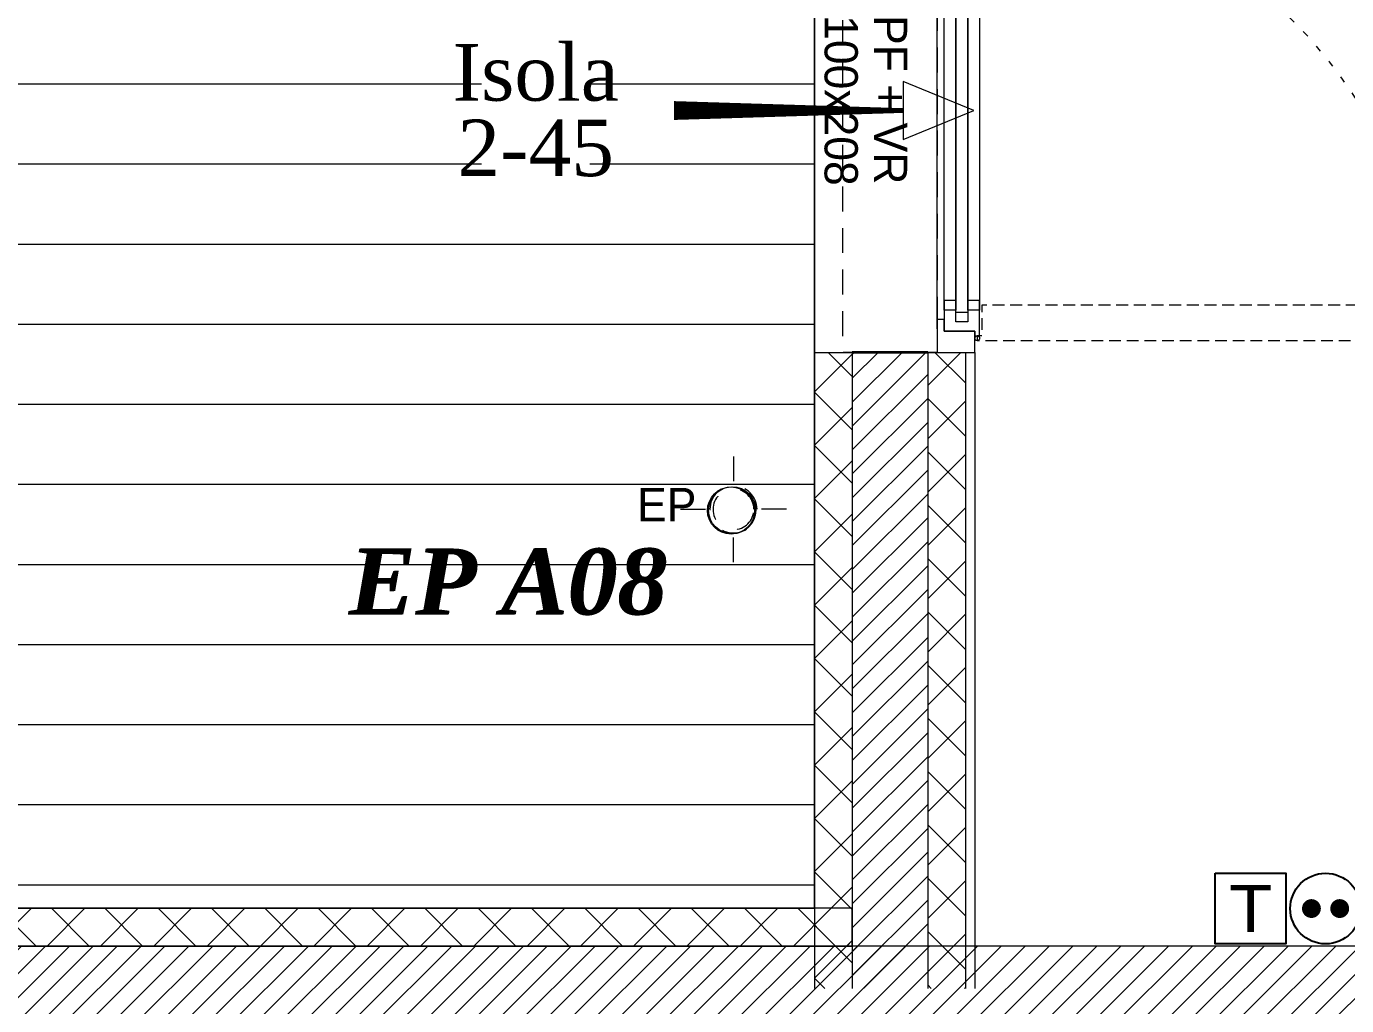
# Model space of a CAD drawing. Header units: centimetres. Extents: x 2666 to 9670, y 1889 to 5633.
# Drawn here: x 3345.6 to 3625.8, y 3529.7 to 3737.6 of the extents above; entities that cross this region are included whole.
import ezdxf

# ---------------------------------------------------------------- set-up
doc = ezdxf.new("R2010")
doc.units = ezdxf.units.CM
doc.header["$LTSCALE"] = 12.7
for name, pattern in [('Style de ligne -11', [0.694444, 0.41656, -0.277884]), ('Style de ligne -12', [0.328084, 0.109361, -0.218723]), ('Style de ligne -13', [0.295276, 0.19685, -0.098425]), ('VW-01', [0.83312, 0.41656, -0.41656])]:
    doc.linetypes.add(name, pattern=pattern)
for name, color, linetype, lineweight in [('B amÈnagement intÈrieur', 7, 'Continuous', 5), ('B aménagement intérieur', 7, 'Continuous', 5), ('B GÈnÈral', 7, 'Continuous', 5), ('B Général', 7, 'Continuous', 5), ('C ANNOTATIONS-prestations', 7, 'Continuous', 5), ('Général', 7, 'Continuous', 5), ('prlm-ELEC-CFA', 1, 'Continuous', 25), ('prlm-ELEC-CFO', 1, 'Continuous', 25)]:
    doc.layers.add(name, color=color, linetype=linetype, lineweight=lineweight)
doc.layers.add('prlm-EAU-EPEXT', color=7, linetype='Continuous', lineweight=18, true_color=0x4c8599)
doc.layers.add('prlm-VMC', color=93, linetype='Continuous')
doc.styles.add('Eurostile', font='')
doc.styles.add('Eurostile (bold)', font='')
doc.styles.add('prlm-eau-ep', font='timesbi.ttf', dxfattribs={"height": 18})
doc.styles.add('prlm-vmc', font='pala.ttf', dxfattribs={"height": 14})
doc.styles.add('Times New Roman (bold italic)', font='timesbi.ttf')
doc.styles.get('Eurostile').set_extended_font_data('Eurostile')
doc.styles.get('Eurostile (bold)').set_extended_font_data('Eurostile', bold=True)
pattern_1 = [(-45, (0, 0), (5.656854, 5.656854), []), (45, (0, 0), (5.656854, -5.656854), [])]
pattern_2 = [(45, (0, 0), (2.4253472, -2.6458333), [])]

# ---------------------------------------------------------------- blocks, each defined once
blk = doc.blocks.new('PF 100.208 + VR')
at = {"layer": 'B Général', "color": 7, "linetype": 'Continuous', "lineweight": 13}
for p, q in [((-50, 7), (-50, 17)), ((50, 7), (50, 17))]:
    blk.add_line(p, q, dxfattribs=at)
at = {"layer": 'B Général'}
blk.add_line((45, 9), (-45, 9), dxfattribs=at)
at = {"layer": 'B Général', "color": 7, "linetype": 'Continuous', "lineweight": 35}
for p, q in [((-50, 7), (-50, -9)), ((50, 7), (50, -9))]:
    blk.add_line(p, q, dxfattribs=at)
at = {"layer": 'B Général', "color": 7, "linetype": 'Style de ligne -13', "lineweight": 5, "flags": 128}
blk.add_lwpolyline([(47.5, 113.27), (46.5, 113.27), (46.5, 112.27), (40, 112.27), (40, 18.5), (46.5, 18.5), (46.5, 17.5), (47.5, 17.5)], close=True, dxfattribs=at)
at = {"layer": 'B Général', "lineweight": 5, "flags": 128}
for points in [[(-43, 10.5), (-43, 9), (-50, 9), (-50, 17), (-45.5, 17), (-45.5, 10.5)], [(-41, 18), (41, 18), (41, 15.5), (-41, 15.5)], [(43, 10.5), (43, 9), (50, 9), (50, 17), (45.5, 17), (45.5, 10.5)], [(-43.5, 15.5), (43.5, 15.5), (43.5, 13), (-43.5, 13)], [(-41, 13), (41, 13), (41, 10.5), (-41, 10.5)]]:
    blk.add_lwpolyline(points, close=True, dxfattribs=at)
at = {"layer": 'B Général', "color": 7, "linetype": 'Continuous', "lineweight": 5, "flags": 128}
for points in [[(-39, 15.5), (-41.5, 15.5), (-41.5, 13), (-39, 13), (-39, 10.5), (-45.5, 10.5), (-45.5, 17), (-46.5, 17), (-46.5, 18), (-39, 18)], [(39, 15.5), (41.5, 15.5), (41.5, 13), (39, 13), (39, 10.5), (45.5, 10.5), (45.5, 17), (46.5, 17), (46.5, 18), (39, 18)]]:
    blk.add_lwpolyline(points, close=True, dxfattribs=at)
at = {"layer": 'B Général', "color": 7, "linetype": 'Style de ligne -11', "lineweight": 5, "flags": 128}
blk.add_lwpolyline([(-50, 9), (50, 9), (50, -11), (-50, -11)], close=True, dxfattribs=at)
at = {"layer": 'B Général', "lineweight": 13, "flags": 128}
blk.add_lwpolyline([(-50, -9), (-50, -17), (50, -17), (50, -9)], dxfattribs=at)
at = {"layer": 'B Général'}
blk.add_circle((47, 17.5), 0.5, dxfattribs=at)
at = {"layer": 'B Général', "color": 7, "linetype": 'Style de ligne -12', "lineweight": 5}
blk.add_arc((48.78, 15.78), 97.5, 90.8973, 179.2823, dxfattribs=at)
at = {"layer": 'B Général', "insert": (-21.61, 2.65), "char_height": 7.059, "attachment_point": 1, "rotation": 360, "line_spacing_factor": 0.894142, "style": 'Eurostile'}
blk.add_mtext('PF + VR', dxfattribs=at)
at = {"layer": 'C ANNOTATIONS-prestations', "attachment_point": 1, "rotation": 360, "line_spacing_factor": 0.894142}
for s, insert, char_height, style in [('4', (-41.15, -4.77), 9.41, 'Eurostile (bold)'), ('100x208', (-21.61, -7.83), 7.059, 'Eurostile')]:
    blk.add_mtext(s, dxfattribs=dict(at, insert=insert, char_height=char_height, style=style))
blk = doc.blocks.new('Groupe-29-1')
at = {"layer": 'B Général', "color": 7, "linetype": 'VW-01', "lineweight": 5}
for p, q in [((3495.69, 3646.34), (3495.69, 3638.84)), ((3484.44, 3635.09), (3491.94, 3635.09)), ((3506.94, 3635.09), (3499.44, 3635.09)), ((3495.69, 3623.84), (3495.69, 3631.34))]:
    blk.add_line(p, q, dxfattribs=at)
at = {"layer": 'B Général', "color": 7, "linetype": 'VW-01', "lineweight": 5, "flags": 128}
for points in [[(3500.69, 3635.09, 1), (3490.69, 3635.09, 1)], [(3500.02, 3635.09, 1), (3491.36, 3635.09, 1)]]:
    blk.add_lwpolyline(points, format="xyb", close=True, dxfattribs=at)
at = {"layer": 'C ANNOTATIONS-prestations', "insert": (3475.23, 3639.63), "char_height": 7.059, "attachment_point": 1, "line_spacing_factor": 0.894142, "style": 'Eurostile'}
blk.add_mtext('EP', dxfattribs=at)
blk = doc.blocks.new('xi.epext')
at = {"layer": 'prlm-EAU-EPEXT', "color": 7, "linetype": 'Continuous', "lineweight": 18}
blk.add_circle((0, 0), 5, dxfattribs=at)
blk = doc.blocks.new('Groupe-30-1')
at = {"layer": 'prlm-EAU-EPEXT'}
blk.add_blockref('xi.epext', (3495.42, 3634.89), dxfattribs=at)
at = {"layer": 'prlm-EAU-EPEXT', "insert": (3414.24, 3626.78), "char_height": 13.989, "width": 86.1947, "attachment_point": 1, "line_spacing_factor": 1.004802, "style": 'Times New Roman (bold italic)'}
blk.add_mtext('EP A08', dxfattribs=at)
blk = doc.blocks.new('xi.EA')
at = {"layer": 'prlm-VMC', "color": 0, "linetype": 'ByBlock', "lineweight": 5, "flags": 128}
blk.add_lwpolyline([(-6.17, -15), (6.17, -15), (0, 0)], close=True, dxfattribs=at)
at = {"layer": 'prlm-VMC', "color": 0, "linetype": 'ByBlock', "lineweight": -2, "flags": 128}
blk.add_lwpolyline([(0, -15, 1, 4, 0), (0, -63.63, 1, 1, 0)], format="xyseb", dxfattribs=at)
at = {"layer": 'prlm-VMC', "color": 0, "linetype": 'ByBlock', "lineweight": 5}
blk.add_solid([(0, 0), (6.17, -15), (-6.17, -15), (0, 0)], dxfattribs=at)
blk = doc.blocks.new('xi.PC')
at = {"color": 0, "lineweight": 5}
blk.add_wipeout([(-7.5, -7.5), (7.5, -7.5), (7.5, 7.5), (-7.5, 7.5)], dxfattribs=at).dxf.layer = 'prlm-ELEC-CFO'
at = {"layer": 'prlm-ELEC-CFO', "color": 0, "linetype": 'ByBlock', "lineweight": 5, "const_width": 2}
for points in [[(-4, 0, 1), (-2, 0, 1)], [(2, 0, 1), (4, 0, 1)]]:
    blk.add_lwpolyline(points, format="xyb", close=True, dxfattribs=at)
at = {"layer": 'prlm-ELEC-CFO', "color": 0, "linetype": 'ByBlock', "lineweight": -2}
blk.add_circle((0, 0), 7.5, dxfattribs=at)
blk = doc.blocks.new('xi.TEL')
at = {"layer": 'prlm-ELEC-CFA', "color": 0, "linetype": 'ByBlock', "lineweight": -2, "flags": 128}
blk.add_lwpolyline([(-7.5, 7.5), (7.5, 7.5), (7.5, -7.5), (-7.5, -7.5)], close=True, dxfattribs=at)
at = {"layer": 'prlm-ELEC-CFA', "color": 0, "linetype": 'ByBlock', "insert": (0, 0), "char_height": 10, "width": 11.36, "attachment_point": 5}
blk.add_mtext('{\\fVerdana|b0|i0|c0|p34;T}', dxfattribs=at)

msp = doc.modelspace()

# ---------------------------------------------------------------- hatches: boundary and pattern name
at = {"layer": 'B amÈnagement intÈrieur', "linetype": 'Continuous', "lineweight": 5, "true_color": 0x444444}
h = msp.add_hatch(dxfattribs=at)
h.set_pattern_fill('H_BARDAGE V 150', color=250, angle=90, style=0, pattern_type=2)
h.set_pattern_definition([(180, (3342.975, 3912.389), (1e-15, 17), [])])
h.paths.add_polyline_path([(3173.03, 3550.39), (3512.92, 3550.39), (3512.92, 4282.39), (3392.76, 4282.39)])
at = {"layer": 'B GÈnÈral', "linetype": 'Continuous', "lineweight": 5, "true_color": 0x808080}
h = msp.add_hatch(dxfattribs=at)
h.set_pattern_fill('02_ISOLANT', color=8, angle=-90, style=0, pattern_type=2)
h.set_pattern_definition(pattern_1)
h.paths.add_polyline_path([(3520.92, 3668.4), (3512.92, 3668.4), (3512.92, 3533.39), (3520.92, 3533.39)])
at = {"layer": 'B GÈnÈral', "linetype": 'Continuous', "lineweight": 5}
h = msp.add_hatch(dxfattribs=at)
h.set_pattern_fill('50_BETON', style=0, pattern_type=2)
h.set_pattern_definition(pattern_2)
h.paths.add_polyline_path([(3536.92, 3668.4), (3520.92, 3668.4), (3520.92, 3533.39), (3536.92, 3533.39)])
at = {"layer": 'B GÈnÈral', "linetype": 'Continuous', "lineweight": 5, "true_color": 0x808080}
h = msp.add_hatch(dxfattribs=at)
h.set_pattern_fill('02_ISOLANT', color=8, angle=-90, style=0, pattern_type=2)
h.set_pattern_definition(pattern_1)
h.paths.add_polyline_path([(3544.92, 3668.4), (3536.92, 3668.4), (3536.92, 3533.39), (3544.92, 3533.39)])
h = msp.add_hatch(dxfattribs=at)
h.set_pattern_fill('02_ISOLANT', color=8, style=0, pattern_type=2)
h.set_pattern_definition([(45, (0, 0), (-5.656854, 5.656854), []), (135, (0, 0), (5.656854, 5.656854), [])])
h.paths.add_polyline_path([(3145.57, 3542.39), (3520.92, 3542.39), (3520.92, 3550.39), (3147.97, 3550.39)])
at = {"layer": 'B GÈnÈral', "linetype": 'Continuous', "lineweight": 5}
h = msp.add_hatch(dxfattribs=at)
h.set_pattern_fill('50_BETON', style=0, pattern_type=2)
h.set_pattern_definition(pattern_2)
h.paths.add_polyline_path([(3153.92, 3542.39), (3165.23, 3524.39), (3857.92, 3524.39), (3875.92, 3542.39)])

# ---------------------------------------------------------------- linework, layer by layer
at = {"layer": 'B aménagement intérieur', "color": 7, "linetype": 'Continuous', "lineweight": 5, "flags": 128}
msp.add_lwpolyline([(3173.03, 3550.39), (3512.92, 3550.39), (3512.92, 4282.39), (3392.76, 4282.39)], close=True, dxfattribs=at)
at = {"layer": 'B Général', "color": 7, "linetype": 'Continuous', "lineweight": 5}
for p, q in [((3512.92, 3668.4), (3512.92, 3533.39)), ((3520.92, 3668.4), (3520.92, 3533.39)), ((3536.92, 3668.4), (3536.92, 3533.39)), ((3544.92, 3668.4), (3544.92, 3533.39)), ((3544.92, 3668.4), (3544.92, 3533.39)), ((3546.92, 3668.4), (3546.92, 3533.39)), ((3875.92, 3542.39), (3153.92, 3542.39))]:
    msp.add_line(p, q, dxfattribs=at)
at = {"layer": 'B Général', "color": 7, "linetype": 'Continuous', "lineweight": 13}
for p, q in [((3512.92, 3668.4), (3512.92, 3533.39)), ((3512.92, 3668.4), (3546.92, 3668.4)), ((3546.92, 3668.4), (3546.92, 3533.39))]:
    msp.add_line(p, q, dxfattribs=at)
at = {"layer": 'B Général', "color": 7, "linetype": 'Continuous', "lineweight": 18}
for p, q in [((3520.92, 3668.4), (3520.92, 3533.39)), ((3536.92, 3668.4), (3536.92, 3533.39)), ((3875.92, 3542.39), (3153.92, 3542.39))]:
    msp.add_line(p, q, dxfattribs=at)
at = {"layer": 'B Général', "color": 7, "linetype": 'Continuous', "lineweight": 5, "flags": 128}
msp.add_lwpolyline([(3145.57, 3542.39), (3520.92, 3542.39), (3520.92, 3550.39), (3147.97, 3550.39)], close=True, dxfattribs=at)

# ---------------------------------------------------------------- block references
at = {"layer": 'B Général', "color": 7, "rotation": 270}
msp.add_blockref('PF 100.208 + VR', (3529.92, 3718.4), dxfattribs=at)
at = {"layer": 'C ANNOTATIONS-prestations', "color": 7}
msp.add_blockref('Groupe-29-1', (0, 0), dxfattribs=at)
at = {"layer": 'Général', "color": 7}
msp.add_blockref('Groupe-30-1', (0, 0), dxfattribs=at)
at = {"layer": 'prlm-EAU-EPEXT'}
msp.add_blockref('xi.epext', (3495.18, 3634.84), dxfattribs=at)
at = {"layer": 'prlm-VMC', "rotation": 270}
msp.add_blockref('xi.EA', (3546.68, 3719.75), dxfattribs=at)

# ---------------------------------------------------------------- texts
at = {"layer": 'prlm-EAU-EPEXT', "insert": (3414, 3626.73), "char_height": 14, "width": 86.1947, "attachment_point": 1, "style": 'prlm-eau-ep'}
msp.add_mtext('EP A08', dxfattribs=at)

# ---------------------------------------------------------------- next in the draw order: block references
at = {"layer": 'prlm-ELEC-CFO'}
msp.add_blockref('xi.PC', (3621.36, 3550.34), dxfattribs=at)

# ---------------------------------------------------------------- next in the draw order: texts
at = {"layer": 'prlm-VMC', "insert": (3453.72, 3719.75), "char_height": 12, "width": 20.51, "attachment_point": 5, "line_spacing_factor": 0.8, "style": 'prlm-vmc', "bg_fill": 3, "box_fill_scale": 1.1, "bg_fill_color": 256, "bg_fill_transparency": 0}
msp.add_mtext('Isola\\P2-45', dxfattribs=at)

# ---------------------------------------------------------------- next in the draw order: block references
at = {"layer": 'prlm-ELEC-CFA'}
msp.add_blockref('xi.TEL', (3605.46, 3550.34), dxfattribs=at)

doc.saveas('drawing.dxf')
